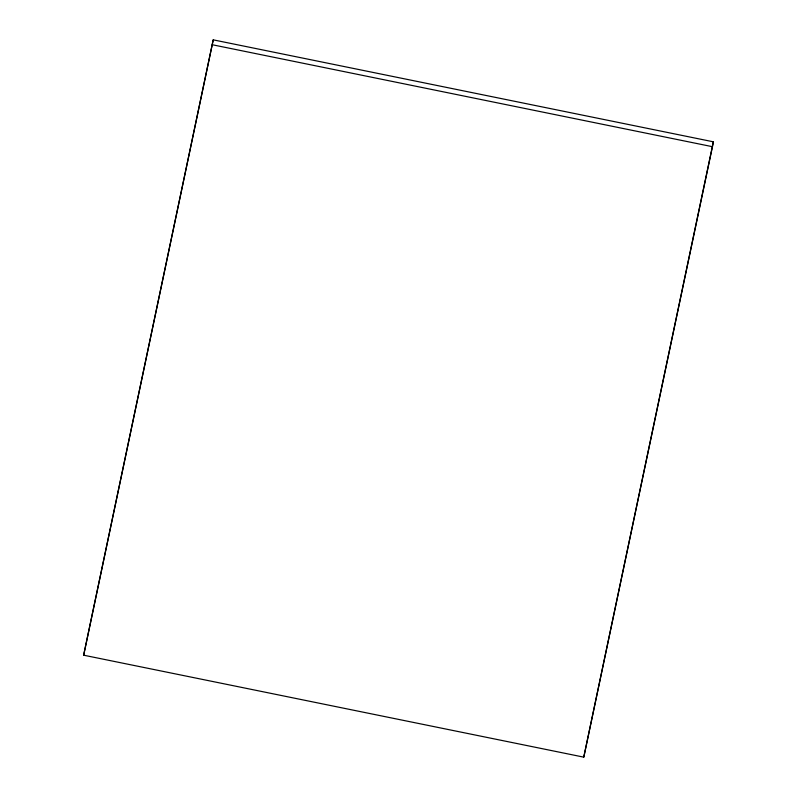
<?xml version="1.0" encoding="UTF-8"?>
<svg xmlns="http://www.w3.org/2000/svg" width="797" height="797" viewBox="0 0 797 797"><rect width="100%" height="100%" fill="white"/><g stroke="black" fill="none" stroke-linecap="round" stroke-linejoin="round"><path stroke-width="1.2" d="M83.655 655.194L213.227 39.85L713.345 141.806L712.458 146.698L583.773 757.15L83.655 655.194L213.227 39.85M583.773 757.15L713.345 141.806M212.341 44.752L712.458 146.698"/></g></svg>
